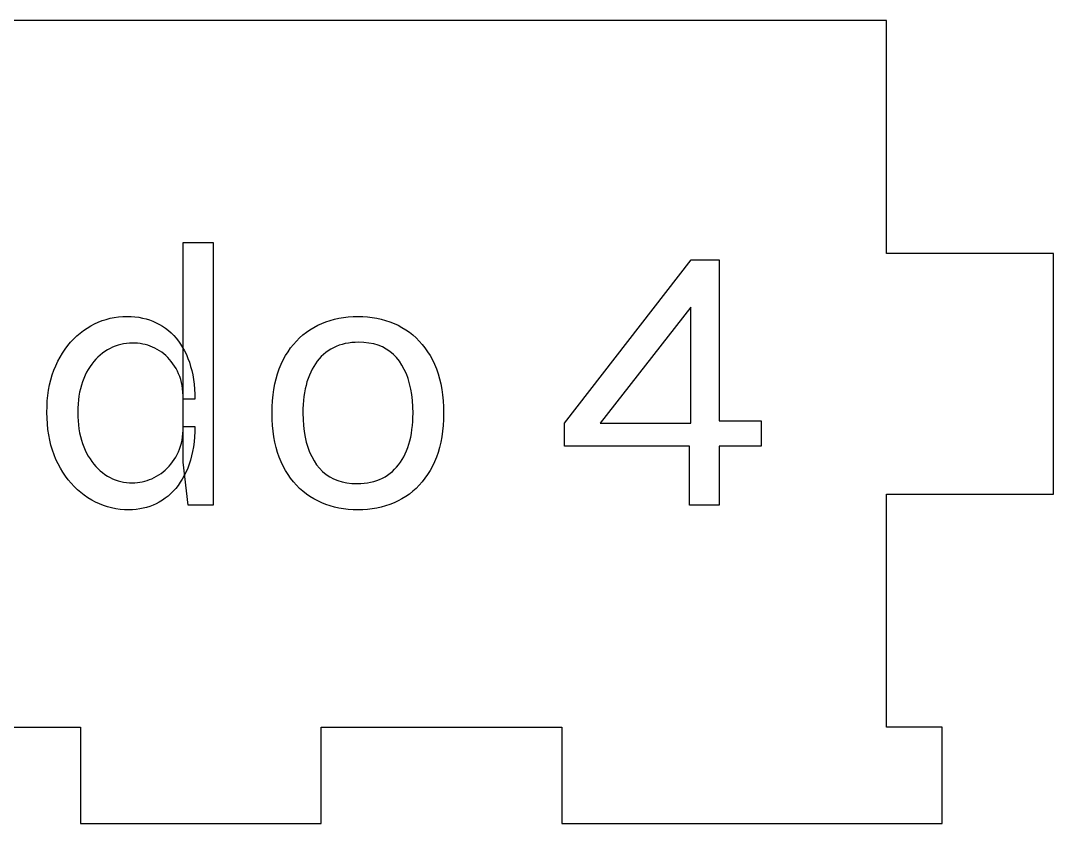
# Model space of a CAD drawing. Header units: millimetres. Extents: x 0 to 142, y 0 to 137.
# Drawn here: x 109.95 to 142.12, y 84 to 109 of the extents above; entities that cross this region are included whole.
import ezdxf

# ---------------------------------------------------------------- set-up
doc = ezdxf.new("R2010")
doc.units = ezdxf.units.MM
doc.layers.get('0').update_dxf_attribs({"linetype": 'CONTINUOUS'})

msp = doc.modelspace()

# ---------------------------------------------------------------- linework, layer by layer
for p, q in [((136.921, 109), (94.196, 109)), ((136.921, 101.75), (136.921, 109)), ((115.013, 95.252), (115.013, 102.092)), ((115.013, 102.092), (115.949, 102.092)), ((115.949, 102.092), (115.949, 93.908)), ((142.117, 101.75), (136.921, 101.75)), ((142.117, 94.25), (142.117, 101.75)), ((126.887, 96.464), (130.835, 101.552)), ((130.835, 101.552), (131.711, 101.552)), ((131.711, 101.552), (131.711, 96.536)), ((130.823, 100.076), (128.003, 96.464)), ((130.823, 96.464), (130.823, 100.076)), ((112.61, 99.697), (112.736, 99.73)), ((112.736, 99.73), (112.864, 99.755)), ((112.864, 99.755), (112.994, 99.773)), ((112.994, 99.773), (113.126, 99.784)), ((113.126, 99.784), (113.261, 99.788)), ((113.261, 99.788), (113.261, 99.788)), ((113.261, 99.788), (113.385, 99.785)), ((113.385, 99.785), (113.506, 99.776)), ((113.506, 99.776), (113.625, 99.76)), ((113.625, 99.76), (113.74, 99.739)), ((113.74, 99.739), (113.852, 99.712)), ((119.723, 99.703), (119.863, 99.733)), ((119.863, 99.733), (120.006, 99.757)), ((120.006, 99.757), (120.152, 99.774)), ((120.152, 99.774), (120.302, 99.785)), ((120.302, 99.785), (120.455, 99.788)), ((120.455, 99.788), (120.455, 99.788)), ((120.455, 99.788), (120.607, 99.785)), ((120.607, 99.785), (120.755, 99.774)), ((120.755, 99.774), (120.901, 99.757)), ((120.901, 99.757), (121.043, 99.733)), ((121.043, 99.733), (121.181, 99.703)), ((111.904, 99.349), (112.016, 99.425)), ((112.016, 99.425), (112.13, 99.494)), ((112.13, 99.494), (112.247, 99.556)), ((112.247, 99.556), (112.366, 99.61)), ((112.366, 99.61), (112.487, 99.657)), ((112.487, 99.657), (112.61, 99.697)), ((113.852, 99.712), (113.962, 99.678)), ((113.962, 99.678), (114.068, 99.638)), ((114.068, 99.638), (114.171, 99.592)), ((114.171, 99.592), (114.271, 99.54)), ((114.271, 99.54), (114.368, 99.482)), ((114.368, 99.482), (114.461, 99.418)), ((114.461, 99.418), (114.55, 99.349)), ((118.96, 99.374), (119.078, 99.446)), ((119.078, 99.446), (119.2, 99.511)), ((119.2, 99.511), (119.326, 99.569)), ((119.326, 99.569), (119.455, 99.62)), ((119.455, 99.62), (119.587, 99.665)), ((119.587, 99.665), (119.723, 99.703)), ((121.181, 99.703), (121.317, 99.665)), ((121.317, 99.665), (121.449, 99.62)), ((121.449, 99.62), (121.578, 99.569)), ((121.578, 99.569), (121.703, 99.511)), ((121.703, 99.511), (121.826, 99.446)), ((121.826, 99.446), (121.944, 99.374)), ((111.505, 98.985), (111.598, 99.085)), ((111.598, 99.085), (111.696, 99.179)), ((111.696, 99.179), (111.798, 99.267)), ((111.798, 99.267), (111.904, 99.349)), ((114.55, 99.349), (114.635, 99.274)), ((114.635, 99.274), (114.715, 99.194)), ((114.715, 99.194), (114.791, 99.108)), ((114.791, 99.108), (114.863, 99.018)), ((118.538, 99.022), (118.636, 99.12)), ((118.636, 99.12), (118.739, 99.211)), ((118.739, 99.211), (118.847, 99.296)), ((118.847, 99.296), (118.96, 99.374)), ((121.944, 99.374), (122.056, 99.296)), ((122.056, 99.296), (122.164, 99.211)), ((122.164, 99.211), (122.267, 99.12)), ((122.267, 99.12), (122.364, 99.022)), ((111.252, 98.646), (111.332, 98.765)), ((111.332, 98.765), (111.416, 98.878)), ((111.416, 98.878), (111.505, 98.985)), ((112.732, 98.793), (112.652, 98.749)), ((112.813, 98.832), (112.732, 98.793)), ((112.896, 98.866), (112.813, 98.832)), ((112.981, 98.895), (112.896, 98.866)), ((113.067, 98.918), (112.981, 98.895)), ((113.155, 98.937), (113.067, 98.918)), ((113.245, 98.95), (113.155, 98.937)), ((113.336, 98.957), (113.245, 98.95)), ((113.429, 98.96), (113.336, 98.957)), ((113.511, 98.958), (113.429, 98.96)), ((113.429, 98.96), (113.429, 98.96)), ((113.592, 98.952), (113.511, 98.958)), ((113.672, 98.942), (113.592, 98.952)), ((113.751, 98.928), (113.672, 98.942)), ((113.829, 98.91), (113.751, 98.928)), ((113.906, 98.888), (113.829, 98.91)), ((113.982, 98.862), (113.906, 98.888)), ((114.056, 98.831), (113.982, 98.862)), ((114.13, 98.797), (114.056, 98.831)), ((114.203, 98.759), (114.13, 98.797)), ((114.863, 99.018), (114.931, 98.921)), ((114.931, 98.921), (114.994, 98.82)), ((114.994, 98.82), (115.054, 98.713)), ((118.276, 98.69), (118.358, 98.807)), ((118.358, 98.807), (118.446, 98.918)), ((118.446, 98.918), (118.538, 99.022)), ((119.607, 98.768), (119.528, 98.717)), ((119.689, 98.813), (119.607, 98.768)), ((119.776, 98.853), (119.689, 98.813)), ((119.866, 98.888), (119.776, 98.853)), ((119.959, 98.917), (119.866, 98.888)), ((120.056, 98.941), (119.959, 98.917)), ((120.156, 98.96), (120.056, 98.941)), ((120.26, 98.973), (120.156, 98.96)), ((120.368, 98.981), (120.26, 98.973)), ((120.479, 98.984), (120.368, 98.981)), ((120.642, 98.978), (120.479, 98.984)), ((120.479, 98.984), (120.479, 98.984)), ((120.798, 98.96), (120.642, 98.978)), ((120.945, 98.931), (120.798, 98.96)), ((121.084, 98.889), (120.945, 98.931)), ((121.215, 98.836), (121.084, 98.889)), ((121.338, 98.771), (121.215, 98.836)), ((121.452, 98.694), (121.338, 98.771)), ((122.364, 99.022), (122.456, 98.918)), ((122.456, 98.918), (122.543, 98.807)), ((122.543, 98.807), (122.625, 98.69)), ((111.107, 98.39), (111.177, 98.521)), ((111.177, 98.521), (111.252, 98.646)), ((112.289, 98.455), (112.226, 98.382)), ((112.355, 98.522), (112.289, 98.455)), ((112.425, 98.586), (112.355, 98.522)), ((112.498, 98.645), (112.425, 98.586)), ((112.574, 98.699), (112.498, 98.645)), ((112.652, 98.749), (112.574, 98.699)), ((114.273, 98.717), (114.203, 98.759)), ((114.341, 98.671), (114.273, 98.717)), ((114.406, 98.621), (114.341, 98.671)), ((114.469, 98.568), (114.406, 98.621)), ((114.529, 98.511), (114.469, 98.568)), ((114.586, 98.45), (114.529, 98.511)), ((114.64, 98.385), (114.586, 98.45)), ((115.054, 98.713), (115.109, 98.6)), ((115.109, 98.6), (115.159, 98.482)), ((115.159, 98.482), (115.204, 98.36)), ((118.127, 98.435), (118.199, 98.566)), ((118.199, 98.566), (118.276, 98.69)), ((119.248, 98.467), (119.187, 98.393)), ((119.312, 98.536), (119.248, 98.467)), ((119.38, 98.601), (119.312, 98.536)), ((119.452, 98.661), (119.38, 98.601)), ((119.528, 98.717), (119.452, 98.661)), ((121.558, 98.606), (121.452, 98.694)), ((121.655, 98.505), (121.558, 98.606)), ((121.745, 98.393), (121.655, 98.505)), ((122.625, 98.69), (122.702, 98.566)), ((122.702, 98.566), (122.774, 98.435)), ((110.983, 98.111), (111.042, 98.253)), ((111.042, 98.253), (111.107, 98.39)), ((112.054, 98.139), (112.003, 98.049)), ((112.108, 98.225), (112.054, 98.139)), ((112.165, 98.306), (112.108, 98.225)), ((112.226, 98.382), (112.165, 98.306)), ((114.692, 98.316), (114.64, 98.385)), ((114.741, 98.244), (114.692, 98.316)), ((114.788, 98.168), (114.741, 98.244)), ((114.83, 98.088), (114.788, 98.168)), ((115.204, 98.36), (115.243, 98.233)), ((115.243, 98.233), (115.278, 98.101)), ((117.949, 98.005), (118.001, 98.155)), ((118.001, 98.155), (118.06, 98.298)), ((118.06, 98.298), (118.127, 98.435)), ((119.027, 98.144), (118.982, 98.052)), ((119.077, 98.231), (119.027, 98.144)), ((119.13, 98.315), (119.077, 98.231)), ((119.187, 98.393), (119.13, 98.315)), ((121.826, 98.27), (121.745, 98.393)), ((121.898, 98.139), (121.826, 98.27)), ((121.962, 97.999), (121.898, 98.139)), ((122.774, 98.435), (122.839, 98.298)), ((122.839, 98.298), (122.898, 98.155)), ((122.898, 98.155), (122.95, 98.005)), ((110.85, 97.656), (110.888, 97.813)), ((110.888, 97.813), (110.932, 97.965)), ((110.932, 97.965), (110.983, 98.111)), ((111.912, 97.857), (111.872, 97.754)), ((111.956, 97.955), (111.912, 97.857)), ((112.003, 98.049), (111.956, 97.955)), ((114.869, 98.005), (114.83, 98.088)), ((114.902, 97.918), (114.869, 98.005)), ((114.932, 97.827), (114.902, 97.918)), ((114.956, 97.733), (114.932, 97.827)), ((115.278, 98.101), (115.307, 97.964)), ((115.307, 97.964), (115.33, 97.822)), ((115.33, 97.822), (115.349, 97.676)), ((117.866, 97.686), (117.904, 97.848)), ((117.904, 97.848), (117.949, 98.005)), ((118.901, 97.854), (118.867, 97.749)), ((118.94, 97.955), (118.901, 97.854)), ((118.982, 98.052), (118.94, 97.955)), ((122.017, 97.851), (121.962, 97.999)), ((122.064, 97.693), (122.017, 97.851)), ((122.95, 98.005), (122.994, 97.848)), ((122.994, 97.848), (123.032, 97.686)), ((110.795, 97.329), (110.819, 97.495)), ((110.819, 97.495), (110.85, 97.656)), ((111.808, 97.538), (111.782, 97.425)), ((111.838, 97.648), (111.808, 97.538)), ((111.872, 97.754), (111.838, 97.648)), ((114.977, 97.635), (114.956, 97.733)), ((114.992, 97.534), (114.977, 97.635)), ((115.004, 97.429), (114.992, 97.534)), ((115.349, 97.676), (115.362, 97.525)), ((115.362, 97.525), (115.37, 97.369)), ((117.81, 97.341), (117.834, 97.517)), ((117.834, 97.517), (117.866, 97.686)), ((118.811, 97.529), (118.789, 97.413)), ((118.837, 97.641), (118.811, 97.529)), ((118.867, 97.749), (118.837, 97.641)), ((122.102, 97.527), (122.064, 97.693)), ((122.132, 97.352), (122.102, 97.527)), ((123.032, 97.686), (123.063, 97.517)), ((123.063, 97.517), (123.088, 97.341)), ((110.768, 96.981), (110.778, 97.157)), ((110.778, 97.157), (110.795, 97.329)), ((111.745, 97.186), (111.734, 97.061)), ((111.762, 97.307), (111.745, 97.186)), ((111.782, 97.425), (111.762, 97.307)), ((115.01, 97.32), (115.004, 97.429)), ((115.013, 97.208), (115.01, 97.32)), ((115.373, 97.208), (115.013, 97.208)), ((115.37, 97.369), (115.373, 97.208)), ((115.373, 97.208), (115.373, 97.208)), ((117.782, 96.971), (117.793, 97.159)), ((117.793, 97.159), (117.81, 97.341)), ((118.757, 97.169), (118.747, 97.042)), ((118.771, 97.293), (118.757, 97.169)), ((118.789, 97.413), (118.771, 97.293)), ((122.154, 97.169), (122.132, 97.352)), ((122.166, 96.977), (122.154, 97.169)), ((123.088, 97.341), (123.105, 97.159)), ((123.105, 97.159), (123.115, 96.971)), ((110.765, 96.8), (110.768, 96.981)), ((111.727, 96.933), (111.725, 96.8)), ((111.734, 97.061), (111.727, 96.933)), ((117.779, 96.776), (117.782, 96.971)), ((118.741, 96.911), (118.739, 96.776)), ((118.747, 97.042), (118.741, 96.911)), ((122.171, 96.776), (122.166, 96.977)), ((123.115, 96.971), (123.119, 96.776)), ((110.768, 96.618), (110.765, 96.8)), ((110.765, 96.8), (110.765, 96.8)), ((110.779, 96.44), (110.768, 96.618)), ((111.725, 96.8), (111.725, 96.8)), ((111.725, 96.8), (111.727, 96.665)), ((111.727, 96.665), (111.734, 96.534)), ((111.734, 96.534), (111.745, 96.407)), ((117.782, 96.582), (117.779, 96.776)), ((117.779, 96.776), (117.779, 96.776)), ((117.793, 96.395), (117.782, 96.582)), ((118.739, 96.776), (118.739, 96.776)), ((118.739, 96.776), (118.743, 96.577)), ((118.743, 96.577), (118.756, 96.387)), ((122.153, 96.386), (122.163, 96.512)), ((122.163, 96.512), (122.169, 96.642)), ((122.169, 96.642), (122.171, 96.776)), ((122.171, 96.776), (122.171, 96.776)), ((123.115, 96.582), (123.105, 96.395)), ((123.119, 96.776), (123.115, 96.582)), ((123.119, 96.776), (123.119, 96.776)), ((131.711, 96.536), (133.019, 96.536)), ((133.019, 96.536), (133.019, 95.744)), ((110.796, 96.267), (110.779, 96.44)), ((110.82, 96.1), (110.796, 96.267)), ((111.745, 96.407), (111.762, 96.284)), ((111.762, 96.284), (111.782, 96.164)), ((115.003, 96.139), (115.01, 96.246)), ((115.01, 96.246), (115.013, 96.356)), ((115.013, 96.356), (115.013, 96.356)), ((115.013, 96.356), (115.373, 96.356)), ((115.37, 96.192), (115.362, 96.033)), ((115.373, 96.356), (115.37, 96.192)), ((117.81, 96.214), (117.793, 96.395)), ((117.834, 96.039), (117.81, 96.214)), ((118.756, 96.387), (118.777, 96.206)), ((118.777, 96.206), (118.807, 96.032)), ((122.12, 96.144), (122.138, 96.263)), ((122.138, 96.263), (122.153, 96.386)), ((123.088, 96.214), (123.063, 96.039)), ((123.105, 96.395), (123.088, 96.214)), ((126.887, 95.744), (126.887, 96.464)), ((126.887, 96.464), (126.887, 96.464)), ((128.003, 96.464), (130.823, 96.464)), ((130.823, 96.464), (130.823, 96.464)), ((110.852, 95.937), (110.82, 96.1)), ((110.89, 95.779), (110.852, 95.937)), ((111.782, 96.164), (111.808, 96.048)), ((111.808, 96.048), (111.838, 95.936)), ((111.838, 95.936), (111.872, 95.828)), ((114.954, 95.839), (114.975, 95.936)), ((114.975, 95.936), (114.992, 96.036)), ((114.992, 96.036), (115.003, 96.139)), ((115.348, 95.879), (115.329, 95.73)), ((115.362, 96.033), (115.348, 95.879)), ((117.866, 95.87), (117.834, 96.039)), ((117.904, 95.708), (117.866, 95.87)), ((118.807, 96.032), (118.846, 95.868)), ((118.846, 95.868), (118.893, 95.711)), ((122.042, 95.81), (122.072, 95.918)), ((122.072, 95.918), (122.098, 96.029)), ((122.098, 96.029), (122.12, 96.144)), ((123.032, 95.87), (122.994, 95.708)), ((123.063, 96.039), (123.032, 95.87)), ((110.935, 95.625), (110.89, 95.779)), ((110.987, 95.477), (110.935, 95.625)), ((111.872, 95.828), (111.912, 95.724)), ((111.912, 95.724), (111.956, 95.624)), ((111.956, 95.624), (112.003, 95.528)), ((114.823, 95.485), (114.863, 95.569)), ((114.863, 95.569), (114.898, 95.656)), ((114.898, 95.656), (114.928, 95.746)), ((114.928, 95.746), (114.954, 95.839)), ((115.304, 95.586), (115.274, 95.447)), ((115.329, 95.73), (115.304, 95.586)), ((117.949, 95.551), (117.904, 95.708)), ((118.001, 95.401), (117.949, 95.551)), ((118.893, 95.711), (118.949, 95.564)), ((118.949, 95.564), (119.013, 95.424)), ((121.928, 95.51), (121.97, 95.606)), ((121.97, 95.606), (122.008, 95.706)), ((122.008, 95.706), (122.042, 95.81)), ((122.95, 95.551), (122.898, 95.401)), ((122.994, 95.708), (122.95, 95.551)), ((130.787, 95.744), (126.887, 95.744)), ((130.787, 93.908), (130.787, 95.744)), ((133.019, 95.744), (131.711, 95.744)), ((131.711, 95.744), (131.711, 93.908)), ((111.046, 95.334), (110.987, 95.477)), ((111.113, 95.195), (111.046, 95.334)), ((112.003, 95.528), (112.054, 95.436)), ((112.054, 95.436), (112.108, 95.349)), ((112.108, 95.349), (112.165, 95.267)), ((112.165, 95.267), (112.226, 95.189)), ((114.627, 95.186), (114.68, 95.255)), ((114.68, 95.255), (114.731, 95.328)), ((114.731, 95.328), (114.779, 95.405)), ((114.779, 95.405), (114.823, 95.485)), ((115.169, 93.908), (115.013, 95.252)), ((115.239, 95.313), (115.198, 95.185)), ((115.274, 95.447), (115.239, 95.313)), ((118.06, 95.258), (118.001, 95.401)), ((118.127, 95.12), (118.06, 95.258)), ((119.013, 95.424), (119.086, 95.293)), ((119.086, 95.293), (119.168, 95.171)), ((121.721, 95.17), (121.779, 95.248)), ((121.779, 95.248), (121.832, 95.331)), ((121.832, 95.331), (121.882, 95.418)), ((121.882, 95.418), (121.928, 95.51)), ((122.839, 95.258), (122.774, 95.12)), ((122.898, 95.401), (122.839, 95.258)), ((111.185, 95.062), (111.113, 95.195)), ((111.261, 94.935), (111.185, 95.062)), ((111.342, 94.814), (111.261, 94.935)), ((112.226, 95.189), (112.289, 95.116)), ((112.289, 95.116), (112.355, 95.047)), ((112.355, 95.047), (112.425, 94.983)), ((112.425, 94.983), (112.498, 94.923)), ((112.498, 94.923), (112.574, 94.868)), ((114.322, 94.897), (114.388, 94.947)), ((114.388, 94.947), (114.451, 95.001)), ((114.451, 95.001), (114.512, 95.059)), ((114.512, 95.059), (114.571, 95.121)), ((114.571, 95.121), (114.627, 95.186)), ((115.1, 94.943), (115.043, 94.83)), ((115.151, 95.061), (115.1, 94.943)), ((115.198, 95.185), (115.151, 95.061)), ((118.199, 94.989), (118.127, 95.12)), ((118.276, 94.864), (118.199, 94.989)), ((119.168, 95.171), (119.257, 95.059)), ((119.257, 95.059), (119.355, 94.958)), ((119.355, 94.958), (119.461, 94.87)), ((121.379, 94.847), (121.455, 94.903)), ((121.455, 94.903), (121.527, 94.963)), ((121.527, 94.963), (121.596, 95.027)), ((121.596, 95.027), (121.66, 95.097)), ((121.66, 95.097), (121.721, 95.17)), ((122.702, 94.989), (122.625, 94.864)), ((122.774, 95.12), (122.702, 94.989)), ((111.428, 94.699), (111.342, 94.814)), ((111.519, 94.591), (111.428, 94.699)), ((111.614, 94.488), (111.519, 94.591)), ((112.574, 94.868), (112.652, 94.818)), ((112.652, 94.818), (112.732, 94.773)), ((112.732, 94.773), (112.813, 94.733)), ((112.813, 94.733), (112.896, 94.699)), ((112.896, 94.699), (112.981, 94.67)), ((112.981, 94.67), (113.067, 94.646)), ((113.067, 94.646), (113.155, 94.628)), ((113.155, 94.628), (113.245, 94.615)), ((113.245, 94.615), (113.336, 94.607)), ((113.336, 94.607), (113.429, 94.604)), ((113.429, 94.604), (113.506, 94.606)), ((113.429, 94.604), (113.429, 94.604)), ((113.506, 94.606), (113.584, 94.612)), ((113.584, 94.612), (113.66, 94.622)), ((113.66, 94.622), (113.736, 94.637)), ((113.736, 94.637), (113.812, 94.655)), ((113.812, 94.655), (113.887, 94.677)), ((113.887, 94.677), (113.961, 94.704)), ((113.961, 94.704), (114.035, 94.735)), ((114.035, 94.735), (114.109, 94.769)), ((114.109, 94.769), (114.182, 94.808)), ((114.182, 94.808), (114.253, 94.851)), ((114.253, 94.851), (114.322, 94.897)), ((114.919, 94.621), (114.85, 94.524)), ((114.983, 94.723), (114.919, 94.621)), ((115.043, 94.83), (114.983, 94.723)), ((118.358, 94.746), (118.276, 94.864)), ((118.446, 94.635), (118.358, 94.746)), ((118.538, 94.531), (118.446, 94.635)), ((119.461, 94.87), (119.576, 94.793)), ((119.576, 94.793), (119.698, 94.728)), ((119.698, 94.728), (119.828, 94.675)), ((119.828, 94.675), (119.967, 94.633)), ((119.967, 94.633), (120.113, 94.604)), ((120.113, 94.604), (120.268, 94.586)), ((120.268, 94.586), (120.431, 94.58)), ((120.431, 94.58), (120.541, 94.583)), ((120.431, 94.58), (120.431, 94.58)), ((120.431, 94.58), (120.431, 94.58)), ((120.541, 94.583), (120.647, 94.591)), ((120.647, 94.591), (120.75, 94.604)), ((120.75, 94.604), (120.85, 94.623)), ((120.85, 94.623), (120.947, 94.647)), ((120.947, 94.647), (121.04, 94.676)), ((121.04, 94.676), (121.129, 94.711)), ((121.129, 94.711), (121.216, 94.751)), ((121.216, 94.751), (121.299, 94.796)), ((121.299, 94.796), (121.379, 94.847)), ((122.456, 94.635), (122.364, 94.531)), ((122.543, 94.746), (122.456, 94.635)), ((122.625, 94.864), (122.543, 94.746)), ((111.714, 94.392), (111.614, 94.488)), ((111.819, 94.301), (111.714, 94.392)), ((111.929, 94.217), (111.819, 94.301)), ((114.623, 94.269), (114.54, 94.195)), ((114.703, 94.349), (114.623, 94.269)), ((114.779, 94.434), (114.703, 94.349)), ((114.85, 94.524), (114.779, 94.434)), ((118.636, 94.432), (118.538, 94.531)), ((118.739, 94.341), (118.636, 94.432)), ((118.847, 94.256), (118.739, 94.341)), ((122.164, 94.341), (122.056, 94.256)), ((122.267, 94.432), (122.164, 94.341)), ((122.364, 94.531), (122.267, 94.432)), ((112.043, 94.139), (111.929, 94.217)), ((112.16, 94.068), (112.043, 94.139)), ((112.28, 94.004), (112.16, 94.068)), ((112.402, 93.948), (112.28, 94.004)), ((112.526, 93.899), (112.402, 93.948)), ((114.171, 93.956), (114.073, 93.911)), ((114.267, 94.007), (114.171, 93.956)), ((114.362, 94.064), (114.267, 94.007)), ((114.453, 94.127), (114.362, 94.064)), ((114.54, 94.195), (114.453, 94.127)), ((118.96, 94.178), (118.847, 94.256)), ((119.078, 94.106), (118.96, 94.178)), ((119.2, 94.041), (119.078, 94.106)), ((119.326, 93.983), (119.2, 94.041)), ((119.455, 93.932), (119.326, 93.983)), ((121.578, 93.983), (121.449, 93.932)), ((121.703, 94.041), (121.578, 93.983)), ((121.826, 94.106), (121.703, 94.041)), ((121.944, 94.178), (121.826, 94.106)), ((122.056, 94.256), (121.944, 94.178)), ((136.921, 87), (136.921, 94.25)), ((136.921, 94.25), (142.117, 94.25)), ((112.653, 93.858), (112.526, 93.899)), ((112.782, 93.824), (112.653, 93.858)), ((112.913, 93.798), (112.782, 93.824)), ((113.047, 93.779), (112.913, 93.798)), ((113.183, 93.768), (113.047, 93.779)), ((113.321, 93.764), (113.183, 93.768)), ((113.435, 93.767), (113.321, 93.764)), ((113.321, 93.764), (113.321, 93.764)), ((113.321, 93.764), (113.321, 93.764)), ((113.547, 93.776), (113.435, 93.767)), ((113.656, 93.791), (113.547, 93.776)), ((113.764, 93.812), (113.656, 93.791)), ((113.869, 93.839), (113.764, 93.812)), ((113.972, 93.872), (113.869, 93.839)), ((114.073, 93.911), (113.972, 93.872)), ((115.949, 93.908), (115.169, 93.908)), ((115.949, 93.908), (115.949, 93.908)), ((119.587, 93.887), (119.455, 93.932)), ((119.723, 93.85), (119.587, 93.887)), ((119.863, 93.819), (119.723, 93.85)), ((120.006, 93.795), (119.863, 93.819)), ((120.152, 93.778), (120.006, 93.795)), ((120.302, 93.767), (120.152, 93.778)), ((120.455, 93.764), (120.302, 93.767)), ((120.607, 93.767), (120.455, 93.764)), ((120.455, 93.764), (120.455, 93.764)), ((120.455, 93.764), (120.455, 93.764)), ((120.755, 93.778), (120.607, 93.767)), ((120.901, 93.795), (120.755, 93.778)), ((121.043, 93.819), (120.901, 93.795)), ((121.181, 93.85), (121.043, 93.819)), ((121.317, 93.887), (121.181, 93.85)), ((121.449, 93.932), (121.317, 93.887)), ((131.711, 93.908), (130.787, 93.908)), ((104.309, 87), (111.809, 87)), ((111.809, 87), (111.809, 84)), ((119.309, 84), (119.309, 87)), ((119.309, 87), (126.809, 87)), ((126.809, 87), (126.809, 84)), ((138.652, 87), (136.921, 87)), ((138.652, 84), (138.652, 87)), ((111.809, 84), (119.309, 84)), ((126.809, 84), (138.652, 84))]:
    msp.add_line(p, q)

doc.saveas('drawing.dxf')
